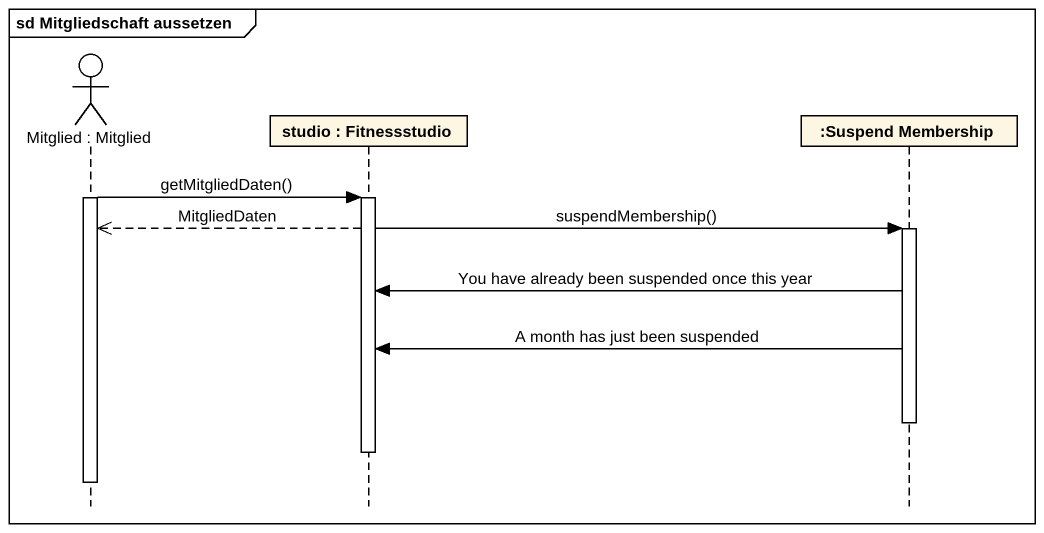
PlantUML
@startuml
mainframe sd Mitgliedschaft aussetzen
hide footbox
actor "Mitglied : Mitglied" as Mitglied
participant "studio : Fitnessstudio" as studio
participant ":Suspend Membership" as Suspend_Membership

activate Mitglied
Mitglied -> studio : getMitgliedDaten()
activate studio
studio -> Suspend_Membership : suspendMembership()
studio -->> Mitglied : MitgliedDaten
activate Suspend_Membership
Suspend_Membership -> studio : You have already been suspended once this year
Suspend_Membership -> studio : A month has just been suspended
deactivate Suspend_Membership
deactivate studio
deactivate Mitglied
@enduml
